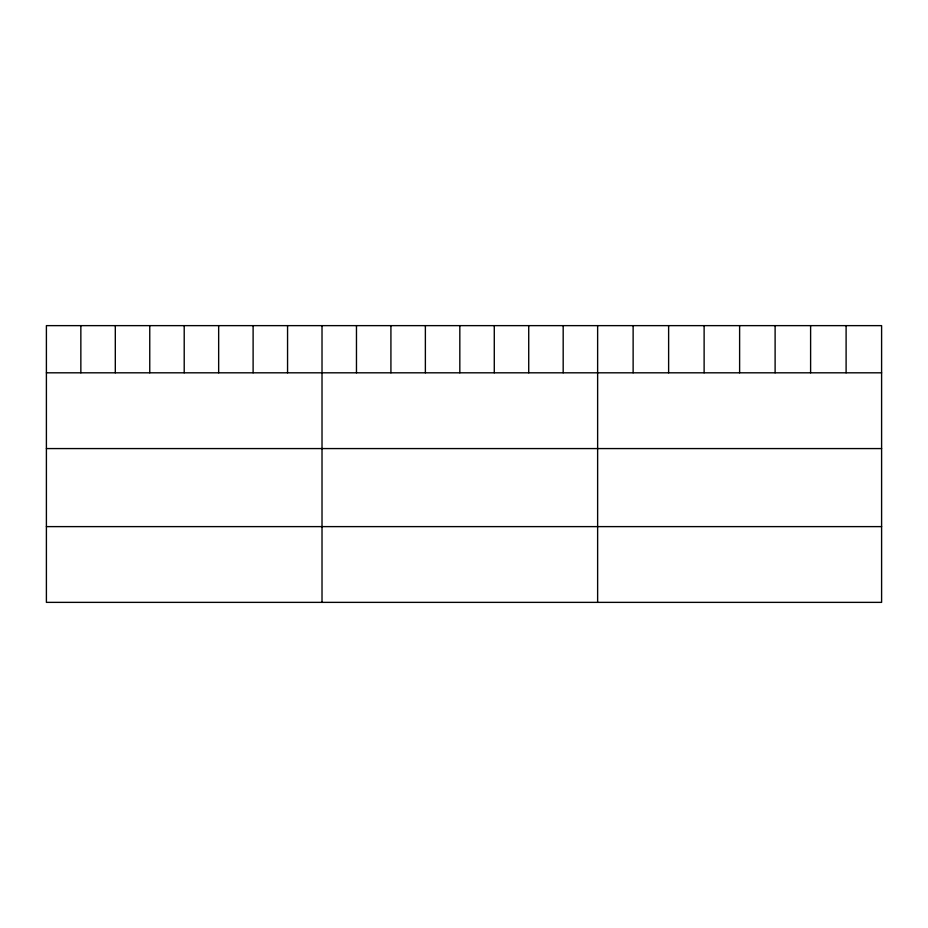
<?xml version="1.0" encoding="UTF-8"?>
<svg xmlns="http://www.w3.org/2000/svg" width="928" height="928" viewBox="0 0 928 928"><rect width="100%" height="100%" fill="white"/><g stroke="black" fill="none" stroke-linecap="round" stroke-linejoin="round"><path stroke-width="1.39" d="M881.6 372.812L881.6 602.365L46.4 602.365L46.4 325.635L881.6 325.635L881.6 372.812L46.4 372.812M46.4 448.572L881.6 448.572M46.4 526.617L881.6 526.617M846.104 325.635L846.104 372.812M810.608 325.635L810.608 372.812M775.112 325.635L775.112 372.812M739.616 325.635L739.616 372.812M704.12 325.635L704.12 372.812M668.624 325.635L668.624 372.812M633.128 325.635L633.128 372.812M597.632 325.635L597.632 602.365M563.18 325.635L563.18 372.812M528.728 325.635L528.728 372.812M494.276 325.635L494.276 372.812M459.824 325.635L459.824 372.812M425.372 325.635L425.372 372.812M390.92 325.635L390.92 372.812M356.468 325.635L356.468 372.812M322.016 325.635L322.016 602.365M287.564 325.635L287.564 372.812M253.112 325.635L253.112 372.812M218.66 325.635L218.66 372.812M184.208 325.635L184.208 372.812M149.756 325.635L149.756 372.812M115.304 325.635L115.304 372.812M80.852 325.635L80.852 372.812"/></g></svg>
